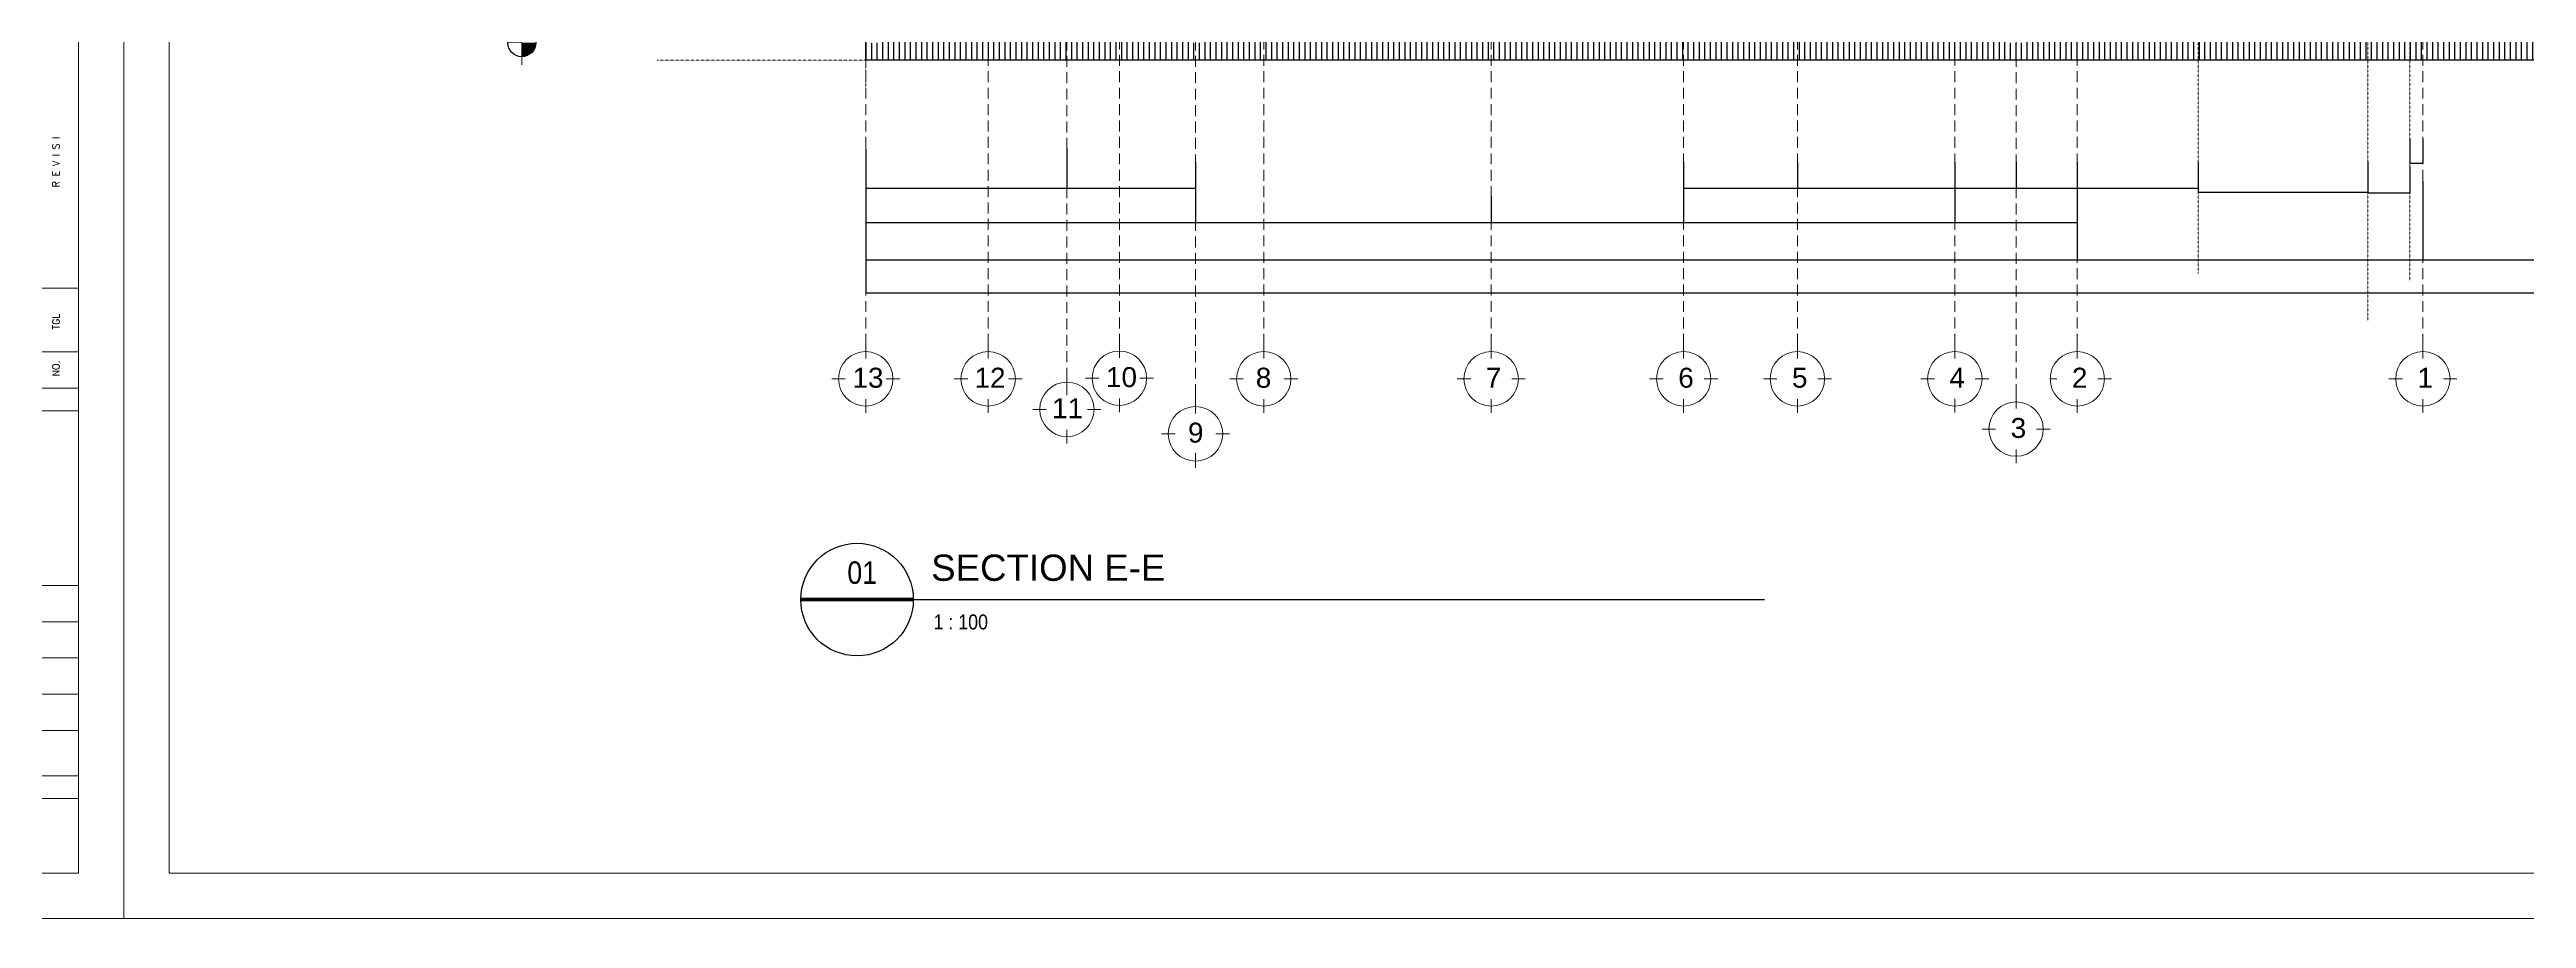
# Model space of a CAD drawing. Header units: millimetres. Extents: x -9564 to 494436, y -140371 to 4257.
# Drawn here: x 451587 to 479900, y -25289 to -15362 of the extents above; entities that cross this region are included whole.
import ezdxf
from ezdxf.enums import TextEntityAlignment as Align

# ---------------------------------------------------------------- set-up
doc = ezdxf.new("R2010")
doc.units = ezdxf.units.MM
doc.header["$MEASUREMENT"] = 0
doc.linetypes.add('DASHED2', pattern=[0.375, 0.25, -0.125])
doc.linetypes.add('HIDDEN2', pattern=[0.1875, 0.125, -0.0625])
doc.layers.get('DEFPOINTS').update_dxf_attribs({"lineweight": 18})
for name, color, linetype, lineweight in [('09-Arsiran', 8, 'Continuous', 5), ('AS', 8, 'HIDDEN2', 5), ('DIM', 1, 'Continuous', 5), ('LEGEND', 1, 'DASHED2', 50), ('XR-KOP A3_MOZART$0$KOP-A1$0$A-GRSKOP', 1, 'Continuous', 5), ('XR-KOP A3_MOZART$0$KOP-A1$0$A-TXTKOP', 3, 'Continuous', 5)]:
    doc.layers.add(name, color=color, linetype=linetype, lineweight=lineweight)
doc.layers.add('ht', color=14, linetype='Continuous')
doc.layers.add('NOT', color=1, linetype='Continuous')
doc.styles.add('NOTEXT1', font='arial.ttf')
doc.styles.add('NOTEXT2', font='arial.ttf')
doc.styles.add('NOTEXT4', font='arial.ttf')
doc.styles.get("Standard").update_dxf_attribs({"font": 'arial.ttf'})
doc.styles.add('style2', font='times.ttf', dxfattribs={"height": 0.18})
doc.styles.add('XR-KOP A3_MOZART$0$KOP-A1$0$ROMANS', font='romans.shx', dxfattribs={"height": 200})
doc.dimstyles.new('ISO-25', dxfattribs={"dimtxt": 0.18, "dimasz": 0.12, "dimexe": 0.1, "dimexo": 0.1, "dimgap": 0.0625, "dimtad": 1, "dimtoh": 1, "dimdec": 0, "dimlfac": 1000, "dimtxsty": 'style2', "dimblk": 'ARCHTICK', "dimcen": 0.15, "dimclrd": 1, "dimclre": 1, "dimclrt": 4, "dimadec": 0, "dimazin": 0, "dimtfac": 1, "dimtdec": 0, "dimtmove": 0, "dimatfit": 3, "dimldrblk": 'OBLIQUE', "dimfxl": 1, "dimarcsym": 0})

# ---------------------------------------------------------------- blocks, each defined once
blk = doc.blocks.new('hsdh')
at = {"layer": 'XR-KOP A3_MOZART$0$KOP-A1$0$A-GRSKOP', "linetype": 'Continuous', "lineweight": 5}
for p, q in [((140385, 62631), (145017, 62631)), ((140385, 61982), (145017, 61982)), ((140385, 61611), (145017, 61611)), ((140385, 61611), (145017, 61611)), ((140385, 61380), (145017, 61380)), ((140385, 59597), (145017, 59597)), ((141774, 59226), (145017, 59226)), ((141774, 58856), (145017, 58856)), ((140385, 58485), (145017, 58485)), ((140385, 58115), (145017, 58115)), ((140385, 57651), (145017, 57651)), ((140385, 57420), (145017, 57420))]:
    blk.add_line(p, q, dxfattribs=at)
at = {"layer": 'XR-KOP A3_MOZART$0$KOP-A1$0$A-GRSKOP', "color": 0, "linetype": 'Continuous', "lineweight": 5}
blk.add_lwpolyline([(145480, 82601), (107945, 82601), (107945, 56197), (145480, 56197)], close=True, dxfattribs=at)
at = {"layer": 'XR-KOP A3_MOZART$0$KOP-A1$0$A-GRSKOP', "color": 5, "linetype": 'Continuous', "lineweight": 5}
blk.add_lwpolyline([(145017, 82138), (108409, 82138), (108409, 56660), (145017, 56660)], close=True, dxfattribs=at)
at = {"layer": 'XR-KOP A3_MOZART$0$KOP-A1$0$A-TXTKOP', "lineweight": 5, "style": 'XR-KOP A3_MOZART$0$KOP-A1$0$ROMANS'}
for s, height, p in [('R E V I S I', 69.49, (144822, 63662)), ('TGL', 69.5, (144822, 62210)), ('NO.', 69.5, (144822, 61732))]:
    blk.add_text(s, height=height, rotation=90, dxfattribs=at).set_placement(p)
blk = doc.blocks.new('_ArchTick')
at = {"color": 0, "linetype": 'ByBlock', "const_width": 0.15}
blk.add_lwpolyline([(-0.5, -0.5), (0.5, 0.5)], dxfattribs=at)
blk = doc.blocks.new('*D850')
at = {"color": 1, "lineweight": -2, "transparency": 16777216}
for p, q in [((460916, -16493), (460916, -16945)), ((463216, -16493), (463216, -16945)), ((460916, -16945), (463216, -16945))]:
    blk.add_line(p, q, dxfattribs=at)
at = {"layer": 'DEFPOINTS', "color": 0, "transparency": 16777216}
for p in [(460916, -16493), (463216, -16493), (463216, -16945)]:
    blk.add_point(p, dxfattribs=at)
at = {"color": 1, "lineweight": -2, "transparency": 16777216, "xscale": 0.12, "yscale": 0.12, "zscale": 0.12, "rotation": 180}
blk.add_blockref('_ArchTick', (460916, -16945), dxfattribs=at)
at = {"color": 1, "lineweight": -2, "transparency": 16777216, "xscale": 0.12, "yscale": 0.12, "zscale": 0.12}
blk.add_blockref('_ArchTick', (463216, -16945), dxfattribs=at)
at = {"color": 4, "transparency": 16777216, "insert": (462066, -16945), "char_height": 0.18, "attachment_point": 5, "style": 'style2'}
blk.add_mtext('2300000', dxfattribs=at)
blk = doc.blocks.new('_Oblique')
at = {"color": 0, "linetype": 'ByBlock', "lineweight": -2}
blk.add_line((-0.5, -0.5), (0.5, 0.5), dxfattribs=at)
blk = doc.blocks.new('*D851')
at = {"color": 1, "lineweight": -2, "transparency": 16777216}
for p, q in [((463216, -16649), (463216, -16945)), ((464686, -16649), (464686, -16945)), ((463216, -16945), (464686, -16945))]:
    blk.add_line(p, q, dxfattribs=at)
at = {"layer": 'DEFPOINTS', "color": 0, "transparency": 16777216}
for p in [(463216, -16649), (464686, -16649), (464686, -16945)]:
    blk.add_point(p, dxfattribs=at)
at = {"color": 1, "lineweight": -2, "transparency": 16777216, "xscale": 0.12, "yscale": 0.12, "zscale": 0.12, "rotation": 180}
blk.add_blockref('_ArchTick', (463216, -16945), dxfattribs=at)
at = {"color": 1, "lineweight": -2, "transparency": 16777216, "xscale": 0.12, "yscale": 0.12, "zscale": 0.12}
blk.add_blockref('_ArchTick', (464686, -16945), dxfattribs=at)
at = {"color": 4, "transparency": 16777216, "insert": (463951, -16945), "char_height": 0.18, "attachment_point": 5, "style": 'style2'}
blk.add_mtext('1470000', dxfattribs=at)
blk = doc.blocks.new('*D852')
at = {"color": 1, "lineweight": -2, "transparency": 16777216}
for p, q in [((464686, -17036), (464686, -17339)), ((468066, -17036), (468066, -17339)), ((464686, -17339), (468066, -17339))]:
    blk.add_line(p, q, dxfattribs=at)
at = {"layer": 'DEFPOINTS', "color": 0, "transparency": 16777216}
for p in [(464686, -17036), (468066, -17036), (468066, -17339)]:
    blk.add_point(p, dxfattribs=at)
at = {"color": 1, "lineweight": -2, "transparency": 16777216, "xscale": 0.12, "yscale": 0.12, "zscale": 0.12, "rotation": 180}
blk.add_blockref('_ArchTick', (464686, -17339), dxfattribs=at)
at = {"color": 1, "lineweight": -2, "transparency": 16777216, "xscale": 0.12, "yscale": 0.12, "zscale": 0.12}
blk.add_blockref('_ArchTick', (468066, -17339), dxfattribs=at)
at = {"color": 4, "transparency": 16777216, "insert": (466376, -17339), "char_height": 0.18, "attachment_point": 5, "style": 'style2'}
blk.add_mtext('3379999', dxfattribs=at)
blk = doc.blocks.new('*D853')
at = {"color": 1, "lineweight": -2, "transparency": 16777216}
for p, q in [((468066, -17036), (468066, -17339)), ((470266, -17036), (470266, -17339)), ((468066, -17339), (470266, -17339))]:
    blk.add_line(p, q, dxfattribs=at)
at = {"layer": 'DEFPOINTS', "color": 0, "transparency": 16777216}
for p in [(468066, -17036), (470266, -17036), (470266, -17339)]:
    blk.add_point(p, dxfattribs=at)
at = {"color": 1, "lineweight": -2, "transparency": 16777216, "xscale": 0.12, "yscale": 0.12, "zscale": 0.12, "rotation": 180}
blk.add_blockref('_ArchTick', (468066, -17339), dxfattribs=at)
at = {"color": 1, "lineweight": -2, "transparency": 16777216, "xscale": 0.12, "yscale": 0.12, "zscale": 0.12}
blk.add_blockref('_ArchTick', (470266, -17339), dxfattribs=at)
at = {"color": 4, "transparency": 16777216, "insert": (469166, -17339), "char_height": 0.18, "attachment_point": 5, "style": 'style2'}
blk.add_mtext('2200000', dxfattribs=at)
blk = doc.blocks.new('*D854')
at = {"color": 1, "lineweight": -2, "transparency": 16777216}
for p, q in [((470266, -16649), (470266, -16945)), ((471566, -16649), (471566, -16945)), ((470266, -16945), (471566, -16945))]:
    blk.add_line(p, q, dxfattribs=at)
at = {"layer": 'DEFPOINTS', "color": 0, "transparency": 16777216}
for p in [(470266, -16649), (471566, -16649), (471566, -16945)]:
    blk.add_point(p, dxfattribs=at)
at = {"color": 1, "lineweight": -2, "transparency": 16777216, "xscale": 0.12, "yscale": 0.12, "zscale": 0.12, "rotation": 180}
blk.add_blockref('_ArchTick', (470266, -16945), dxfattribs=at)
at = {"color": 1, "lineweight": -2, "transparency": 16777216, "xscale": 0.12, "yscale": 0.12, "zscale": 0.12}
blk.add_blockref('_ArchTick', (471566, -16945), dxfattribs=at)
at = {"color": 4, "transparency": 16777216, "insert": (470916, -16945), "char_height": 0.18, "attachment_point": 5, "style": 'style2'}
blk.add_mtext('1300000', dxfattribs=at)
blk = doc.blocks.new('*D855')
at = {"color": 1, "lineweight": -2, "transparency": 16777216}
for p, q in [((471566, -16649), (471566, -16945)), ((473366, -16649), (473366, -16945)), ((471566, -16945), (473366, -16945))]:
    blk.add_line(p, q, dxfattribs=at)
at = {"layer": 'DEFPOINTS', "color": 0, "transparency": 16777216}
for p in [(471566, -16649), (473366, -16649), (473366, -16945)]:
    blk.add_point(p, dxfattribs=at)
at = {"color": 1, "lineweight": -2, "transparency": 16777216, "xscale": 0.12, "yscale": 0.12, "zscale": 0.12, "rotation": 180}
blk.add_blockref('_ArchTick', (471566, -16945), dxfattribs=at)
at = {"color": 1, "lineweight": -2, "transparency": 16777216, "xscale": 0.12, "yscale": 0.12, "zscale": 0.12}
blk.add_blockref('_ArchTick', (473366, -16945), dxfattribs=at)
at = {"color": 4, "transparency": 16777216, "insert": (472466, -16945), "char_height": 0.18, "attachment_point": 5, "style": 'style2'}
blk.add_mtext('1800000', dxfattribs=at)
blk = doc.blocks.new('*D856')
at = {"color": 1, "lineweight": -2, "transparency": 16777216}
for p, q in [((473366, -16649), (473366, -16945)), ((474066, -16649), (474066, -16945)), ((473366, -16945), (474066, -16945))]:
    blk.add_line(p, q, dxfattribs=at)
at = {"layer": 'DEFPOINTS', "color": 0, "transparency": 16777216}
for p in [(473366, -16649), (474066, -16649), (474066, -16945)]:
    blk.add_point(p, dxfattribs=at)
at = {"color": 1, "lineweight": -2, "transparency": 16777216, "xscale": 0.12, "yscale": 0.12, "zscale": 0.12, "rotation": 180}
blk.add_blockref('_ArchTick', (473366, -16945), dxfattribs=at)
at = {"color": 1, "lineweight": -2, "transparency": 16777216, "xscale": 0.12, "yscale": 0.12, "zscale": 0.12}
blk.add_blockref('_ArchTick', (474066, -16945), dxfattribs=at)
at = {"color": 4, "transparency": 16777216, "insert": (473716, -16945), "char_height": 0.18, "attachment_point": 5, "style": 'style2'}
blk.add_mtext('700000', dxfattribs=at)
blk = doc.blocks.new('*D857')
at = {"color": 1, "lineweight": -2, "transparency": 16777216}
for p, q in [((474066, -16649), (474066, -16945)), ((474766, -16649), (474766, -16945)), ((474066, -16945), (474766, -16945))]:
    blk.add_line(p, q, dxfattribs=at)
at = {"layer": 'DEFPOINTS', "color": 0, "transparency": 16777216}
for p in [(474066, -16649), (474766, -16649), (474766, -16945)]:
    blk.add_point(p, dxfattribs=at)
at = {"color": 1, "lineweight": -2, "transparency": 16777216, "xscale": 0.12, "yscale": 0.12, "zscale": 0.12, "rotation": 180}
blk.add_blockref('_ArchTick', (474066, -16945), dxfattribs=at)
at = {"color": 1, "lineweight": -2, "transparency": 16777216, "xscale": 0.12, "yscale": 0.12, "zscale": 0.12}
blk.add_blockref('_ArchTick', (474766, -16945), dxfattribs=at)
at = {"color": 4, "transparency": 16777216, "insert": (474416, -16945), "char_height": 0.18, "attachment_point": 5, "style": 'style2'}
blk.add_mtext('700000', dxfattribs=at)
blk = doc.blocks.new('*D858')
at = {"color": 1, "lineweight": -2, "transparency": 16777216}
for p, q in [((460916, -16945), (460916, -17343)), ((464686, -16945), (464686, -17343)), ((464686, -17343), (460916, -17343))]:
    blk.add_line(p, q, dxfattribs=at)
at = {"layer": 'DEFPOINTS', "color": 0, "transparency": 16777216}
for p in [(460916, -16945), (464686, -16945), (460916, -17343)]:
    blk.add_point(p, dxfattribs=at)
at = {"color": 1, "lineweight": -2, "transparency": 16777216, "xscale": 0.12, "yscale": 0.12, "zscale": 0.12, "rotation": 180}
blk.add_blockref('_ArchTick', (460916, -17343), dxfattribs=at)
at = {"color": 1, "lineweight": -2, "transparency": 16777216, "xscale": 0.12, "yscale": 0.12, "zscale": 0.12}
blk.add_blockref('_ArchTick', (464686, -17343), dxfattribs=at)
at = {"color": 4, "transparency": 16777216, "insert": (462801, -17342), "char_height": 0.18, "attachment_point": 5, "style": 'style2'}
blk.add_mtext('3769999', dxfattribs=at)
blk = doc.blocks.new('*D859')
at = {"color": 1, "lineweight": -2, "transparency": 16777216}
for p, q in [((470266, -16945), (470266, -17339)), ((473366, -16945), (473366, -17339)), ((470266, -17339), (473366, -17339))]:
    blk.add_line(p, q, dxfattribs=at)
at = {"layer": 'DEFPOINTS', "color": 0, "transparency": 16777216}
for p in [(470266, -16945), (473366, -16945), (473366, -17339)]:
    blk.add_point(p, dxfattribs=at)
at = {"color": 1, "lineweight": -2, "transparency": 16777216, "xscale": 0.12, "yscale": 0.12, "zscale": 0.12, "rotation": 180}
blk.add_blockref('_ArchTick', (470266, -17339), dxfattribs=at)
at = {"color": 1, "lineweight": -2, "transparency": 16777216, "xscale": 0.12, "yscale": 0.12, "zscale": 0.12}
blk.add_blockref('_ArchTick', (473366, -17339), dxfattribs=at)
at = {"color": 4, "transparency": 16777216, "insert": (471816, -17339), "char_height": 0.18, "attachment_point": 5, "style": 'style2'}
blk.add_mtext('3099999', dxfattribs=at)
blk = doc.blocks.new('*D860')
at = {"color": 1, "lineweight": -2, "transparency": 16777216}
for p, q in [((473366, -16945), (473366, -17339)), ((474766, -16945), (474766, -17339)), ((473366, -17339), (474766, -17339))]:
    blk.add_line(p, q, dxfattribs=at)
at = {"layer": 'DEFPOINTS', "color": 0, "transparency": 16777216}
for p in [(473366, -16945), (474766, -16945), (474766, -17339)]:
    blk.add_point(p, dxfattribs=at)
at = {"color": 1, "lineweight": -2, "transparency": 16777216, "xscale": 0.12, "yscale": 0.12, "zscale": 0.12, "rotation": 180}
blk.add_blockref('_ArchTick', (473366, -17339), dxfattribs=at)
at = {"color": 1, "lineweight": -2, "transparency": 16777216, "xscale": 0.12, "yscale": 0.12, "zscale": 0.12}
blk.add_blockref('_ArchTick', (474766, -17339), dxfattribs=at)
at = {"color": 4, "transparency": 16777216, "insert": (474066, -17339), "char_height": 0.18, "attachment_point": 5, "style": 'style2'}
blk.add_mtext('1400000', dxfattribs=at)
blk = doc.blocks.new('*D861')
at = {"color": 1, "lineweight": -2, "transparency": 16777216}
for p, q in [((460916, -17343), (460916, -17764)), ((474766, -17343), (474766, -17764)), ((460916, -17763), (474766, -17763))]:
    blk.add_line(p, q, dxfattribs=at)
at = {"layer": 'DEFPOINTS', "color": 0, "transparency": 16777216}
for p in [(460916, -17343), (474766, -17343), (474766, -17763)]:
    blk.add_point(p, dxfattribs=at)
at = {"color": 1, "lineweight": -2, "transparency": 16777216, "xscale": 0.12, "yscale": 0.12, "zscale": 0.12, "rotation": 180}
blk.add_blockref('_ArchTick', (460916, -17763), dxfattribs=at)
at = {"color": 1, "lineweight": -2, "transparency": 16777216, "xscale": 0.12, "yscale": 0.12, "zscale": 0.12}
blk.add_blockref('_ArchTick', (474766, -17763), dxfattribs=at)
at = {"color": 4, "transparency": 16777216, "insert": (467841, -17763), "char_height": 0.18, "attachment_point": 5, "style": 'style2'}
blk.add_mtext('13849997', dxfattribs=at)
blk = doc.blocks.new('*D862')
at = {"color": 1, "lineweight": -2, "transparency": 16777216}
for p, q in [((474766, -16649), (474766, -16945)), ((476146, -16649), (476146, -16945)), ((474766, -16945), (476146, -16945))]:
    blk.add_line(p, q, dxfattribs=at)
at = {"layer": 'DEFPOINTS', "color": 0, "transparency": 16777216}
for p in [(474766, -16649), (476146, -16649), (476146, -16945)]:
    blk.add_point(p, dxfattribs=at)
at = {"color": 1, "lineweight": -2, "transparency": 16777216, "xscale": 0.12, "yscale": 0.12, "zscale": 0.12, "rotation": 180}
blk.add_blockref('_ArchTick', (474766, -16945), dxfattribs=at)
at = {"color": 1, "lineweight": -2, "transparency": 16777216, "xscale": 0.12, "yscale": 0.12, "zscale": 0.12}
blk.add_blockref('_ArchTick', (476146, -16945), dxfattribs=at)
at = {"color": 4, "transparency": 16777216, "insert": (475456, -16945), "char_height": 0.18, "attachment_point": 5, "style": 'style2'}
blk.add_mtext('1380000', dxfattribs=at)
blk = doc.blocks.new('*D863')
at = {"color": 1, "lineweight": -2, "transparency": 16777216}
for p, q in [((476146, -16649), (476146, -16991)), ((478086, -16694), (478086, -16991)), ((476146, -16991), (478086, -16991))]:
    blk.add_line(p, q, dxfattribs=at)
at = {"layer": 'DEFPOINTS', "color": 0, "transparency": 16777216}
for p in [(476146, -16649), (478086, -16694), (478086, -16991)]:
    blk.add_point(p, dxfattribs=at)
at = {"color": 1, "lineweight": -2, "transparency": 16777216, "xscale": 0.12, "yscale": 0.12, "zscale": 0.12, "rotation": 180}
blk.add_blockref('_ArchTick', (476146, -16991), dxfattribs=at)
at = {"color": 1, "lineweight": -2, "transparency": 16777216, "xscale": 0.12, "yscale": 0.12, "zscale": 0.12}
blk.add_blockref('_ArchTick', (478086, -16991), dxfattribs=at)
at = {"color": 4, "transparency": 16777216, "insert": (477116, -16991), "char_height": 0.18, "attachment_point": 5, "style": 'style2'}
blk.add_mtext('1940000', dxfattribs=at)
blk = doc.blocks.new('*D864')
at = {"color": 1, "lineweight": -2, "transparency": 16777216}
for p, q in [((478086, -16649), (478086, -16998)), ((478566, -16701), (478566, -16998)), ((478086, -16998), (478566, -16998))]:
    blk.add_line(p, q, dxfattribs=at)
at = {"layer": 'DEFPOINTS', "color": 0, "transparency": 16777216}
for p in [(478086, -16649), (478566, -16701), (478566, -16998)]:
    blk.add_point(p, dxfattribs=at)
at = {"color": 1, "lineweight": -2, "transparency": 16777216, "xscale": 0.12, "yscale": 0.12, "zscale": 0.12, "rotation": 180}
blk.add_blockref('_ArchTick', (478086, -16998), dxfattribs=at)
at = {"color": 1, "lineweight": -2, "transparency": 16777216, "xscale": 0.12, "yscale": 0.12, "zscale": 0.12}
blk.add_blockref('_ArchTick', (478566, -16998), dxfattribs=at)
at = {"color": 4, "transparency": 16777216, "insert": (478326, -16997), "char_height": 0.18, "attachment_point": 5, "style": 'style2'}
blk.add_mtext('480000', dxfattribs=at)
blk = doc.blocks.new('*D865')
at = {"color": 1, "lineweight": -2, "transparency": 16777216}
for p, q in [((478566, -16381), (478566, -16660)), ((478716, -16381), (478716, -16660)), ((478566, -16660), (478716, -16660))]:
    blk.add_line(p, q, dxfattribs=at)
at = {"layer": 'DEFPOINTS', "color": 0, "transparency": 16777216}
for p in [(478566, -16381), (478716, -16381), (478716, -16660)]:
    blk.add_point(p, dxfattribs=at)
at = {"color": 1, "lineweight": -2, "transparency": 16777216, "xscale": 0.12, "yscale": 0.12, "zscale": 0.12, "rotation": 180}
blk.add_blockref('_ArchTick', (478566, -16660), dxfattribs=at)
at = {"color": 1, "lineweight": -2, "transparency": 16777216, "xscale": 0.12, "yscale": 0.12, "zscale": 0.12}
blk.add_blockref('_ArchTick', (478716, -16660), dxfattribs=at)
at = {"color": 4, "transparency": 16777216, "insert": (478641, -16660), "char_height": 0.18, "attachment_point": 5, "style": 'style2'}
blk.add_mtext('150000', dxfattribs=at)
blk = doc.blocks.new('*D866')
at = {"color": 1, "lineweight": -2, "transparency": 16777216}
for p, q in [((480816, -16606), (480816, -17764)), ((478716, -16864), (478716, -17764)), ((478716, -17763), (480816, -17763))]:
    blk.add_line(p, q, dxfattribs=at)
at = {"layer": 'DEFPOINTS', "color": 0, "transparency": 16777216}
for p in [(480816, -16606), (478716, -16864), (480816, -17763)]:
    blk.add_point(p, dxfattribs=at)
at = {"color": 1, "lineweight": -2, "transparency": 16777216, "xscale": 0.12, "yscale": 0.12, "zscale": 0.12, "rotation": 180}
blk.add_blockref('_ArchTick', (478716, -17763), dxfattribs=at)
at = {"color": 1, "lineweight": -2, "transparency": 16777216, "xscale": 0.12, "yscale": 0.12, "zscale": 0.12}
blk.add_blockref('_ArchTick', (480816, -17763), dxfattribs=at)
at = {"color": 4, "transparency": 16777216, "insert": (479766, -17763), "char_height": 0.18, "attachment_point": 5, "style": 'style2'}
blk.add_mtext('2100000', dxfattribs=at)
blk = doc.blocks.new('*D867')
at = {"color": 1, "lineweight": -2, "transparency": 16777216}
for p, q in [((474766, -16945), (474766, -17764)), ((478716, -16945), (478716, -17764)), ((474766, -17763), (478716, -17763))]:
    blk.add_line(p, q, dxfattribs=at)
at = {"layer": 'DEFPOINTS', "color": 0, "transparency": 16777216}
for p in [(474766, -16945), (478716, -16945), (478716, -17763)]:
    blk.add_point(p, dxfattribs=at)
at = {"color": 1, "lineweight": -2, "transparency": 16777216, "xscale": 0.12, "yscale": 0.12, "zscale": 0.12, "rotation": 180}
blk.add_blockref('_ArchTick', (474766, -17763), dxfattribs=at)
at = {"color": 1, "lineweight": -2, "transparency": 16777216, "xscale": 0.12, "yscale": 0.12, "zscale": 0.12}
blk.add_blockref('_ArchTick', (478716, -17763), dxfattribs=at)
at = {"color": 4, "transparency": 16777216, "insert": (476741, -17763), "char_height": 0.18, "attachment_point": 5, "style": 'style2'}
blk.add_mtext('3949999', dxfattribs=at)
blk = doc.blocks.new('*D868')
at = {"color": 1, "lineweight": -2, "transparency": 16777216}
for p, q in [((460916, -17764), (460916, -18146)), ((480816, -17764), (480816, -18146)), ((480816, -18146), (460916, -18146))]:
    blk.add_line(p, q, dxfattribs=at)
at = {"layer": 'DEFPOINTS', "color": 0, "transparency": 16777216}
for p in [(460916, -17763), (480816, -17763), (460916, -18146)]:
    blk.add_point(p, dxfattribs=at)
at = {"color": 1, "lineweight": -2, "transparency": 16777216, "xscale": 0.12, "yscale": 0.12, "zscale": 0.12, "rotation": 180}
blk.add_blockref('_ArchTick', (460916, -18146), dxfattribs=at)
at = {"color": 1, "lineweight": -2, "transparency": 16777216, "xscale": 0.12, "yscale": 0.12, "zscale": 0.12}
blk.add_blockref('_ArchTick', (480816, -18146), dxfattribs=at)
at = {"color": 4, "transparency": 16777216, "insert": (470866, -18146), "char_height": 0.18, "attachment_point": 5, "style": 'style2'}
blk.add_mtext('19899996', dxfattribs=at)
blk = doc.blocks.new('A$C459A4C15')
at = {"layer": 'ht'}
h = blk.add_hatch(color=256, dxfattribs=at)
h.paths.add_polyline_path([(0, 0.08), (0, 0), (-0.08, 0, -0.414214)])
h.paths.add_polyline_path([(0, 0), (0.08, 0, -0.414214), (0, -0.08)])
blk.add_circle((0, 0), 0.0801, dxfattribs=at)
blk = doc.blocks.new('NOT-28-ADI')
at = {"const_width": 50}
blk.add_lwpolyline([(-750, 0), (750, 0)], dxfattribs=at)
blk.add_circle((0, 0), 750)
at = {"layer": 'NOT'}
blk.add_line((750, 0), (12100, 0), dxfattribs=at)
at = {"color": 5, "style": 'NOTEXT4'}
for tag, p in [('JDL1', (988, 765)), ('JDL2', (988, 250))]:
    blk.add_attdef(tag, p, '', height=350, dxfattribs=at)
at = {"color": 5, "style": 'NOTEXT4', "width": 0.85}
blk.add_attdef('NO', text='', height=300, dxfattribs=at).set_placement((68, 360), align=Align.MIDDLE_CENTER)
at = {"style": 'NOTEXT1', "width": 0.85}
blk.add_attdef('REF.', text='', height=200, dxfattribs=at).set_placement((0, -190), align=Align.TOP_CENTER)
blk.add_attdef('SCALE', (1020, -398), '', height=200, dxfattribs=at)
blk.add_attdef('ROOM', text='', height=200, dxfattribs=at).set_placement((3715, -388), align=Align.RIGHT)
blk = doc.blocks.new('HDRHRD')
at = {"layer": '09-Arsiran'}
for p, q in [((664.718, 150.089), (664.718, 149.933)), ((666.118, 150.089), (666.118, 149.933)), ((667.618, 150.097), (667.618, 149.941)), ((669.268, 150.089), (669.268, 149.933)), ((671.868, 150.089), (671.868, 149.933)), ((674.068, 150.089), (674.068, 149.933)), ((675.368, 150.089), (675.368, 149.933)), ((677.168, 150.089), (677.168, 149.933)), ((678.568, 150.089), (678.568, 149.933)), ((682.518, 150.089), (682.518, 149.933)), ((664.329, 149.7), (664.484, 149.7)), ((664.952, 149.7), (665.107, 149.7)), ((665.729, 149.7), (665.884, 149.7)), ((666.352, 149.7), (666.507, 149.7)), ((667.018, 149.74), (667.018, 149.584)), ((667.229, 149.707), (667.384, 149.707)), ((667.852, 149.707), (668.007, 149.707)), ((668.488, 149.515), (668.488, 149.36)), ((668.879, 149.7), (669.034, 149.7)), ((669.502, 149.7), (669.657, 149.7)), ((671.479, 149.7), (671.634, 149.7)), ((672.102, 149.7), (672.257, 149.7)), ((673.679, 149.7), (673.834, 149.7)), ((674.302, 149.7), (674.457, 149.7)), ((674.979, 149.7), (675.134, 149.7)), ((675.602, 149.7), (675.757, 149.7)), ((676.779, 149.7), (676.934, 149.7)), ((677.402, 149.7), (677.557, 149.7)), ((677.868, 149.515), (677.868, 149.36)), ((678.257, 149.7), (678.334, 149.7)), ((678.802, 149.7), (678.957, 149.7)), ((682.129, 149.7), (682.284, 149.7)), ((682.752, 149.7), (682.907, 149.7)), ((664.718, 149.466), (664.718, 149.31)), ((666.118, 149.466), (666.118, 149.31)), ((666.629, 149.351), (666.784, 149.351)), ((667.252, 149.351), (667.407, 149.351)), ((667.618, 149.474), (667.618, 149.318)), ((668.488, 149.461), (668.488, 149.305)), ((669.268, 149.466), (669.268, 149.31)), ((671.868, 149.466), (671.868, 149.31)), ((674.068, 149.466), (674.068, 149.31)), ((675.368, 149.466), (675.368, 149.31)), ((677.168, 149.472), (677.168, 149.317)), ((678.568, 149.466), (678.568, 149.31)), ((682.518, 149.466), (682.518, 149.31)), ((667.018, 149.117), (667.018, 148.961)), ((668.099, 149.072), (668.254, 149.072)), ((668.722, 149.072), (668.877, 149.072)), ((677.479, 149.126), (677.634, 149.126)), ((678.102, 149.126), (678.257, 149.126)), ((668.488, 148.854), (668.488, 148.698)), ((668.488, 148.838), (668.488, 148.682)), ((677.868, 148.893), (677.868, 148.737))]:
    blk.add_line(p, q, dxfattribs=at)
for centre in [(664.718, 149.7), (666.118, 149.7), (667.618, 149.707), (669.268, 149.7), (671.868, 149.7), (674.068, 149.7), (675.368, 149.7), (677.168, 149.7), (678.568, 149.7), (682.518, 149.7), (667.018, 149.351), (668.488, 149.072), (677.868, 149.126)]:
    blk.add_circle(centre, 0.311, dxfattribs=at)
at = {"layer": 'AS'}
for p, q in [((664.718, 150.089), (664.718, 168.018)), ((666.118, 150.089), (666.118, 168.018)), ((667.018, 149.515), (667.018, 168.018)), ((667.618, 150.089), (667.618, 168.018)), ((668.488, 149.515), (668.488, 168.018)), ((669.268, 150.089), (669.268, 168.018)), ((671.868, 150.089), (671.868, 168.018)), ((674.068, 150.089), (674.068, 168.018)), ((675.368, 150.089), (675.368, 168.018)), ((677.168, 150.089), (677.168, 168.018)), ((677.868, 149.515), (677.868, 168.018)), ((678.568, 150.089), (678.568, 168.018)), ((682.518, 150.089), (682.518, 168.018))]:
    blk.add_line(p, q, dxfattribs=at)
at = {"layer": '09-Arsiran', "color": 2, "attachment_point": 1}
for s, insert, char_height in [('13', (664.567, 149.827), 0.2281), ('12', (665.962, 149.827), 0.2281), ('10', (667.465, 149.834), 0.2281), ('8', (669.177, 149.827), 0.228), ('7', (671.806, 149.827), 0.228), ('6', (674.006, 149.827), 0.228), ('5', (675.306, 149.827), 0.228), ('4', (677.106, 149.827), 0.228), ('2', (678.506, 149.827), 0.228), ('1', (682.456, 149.827), 0.228), ('11', (666.848, 149.478), 0.2281), ('3', (677.806, 149.253), 0.228), ('9', (668.402, 149.199), 0.228)]:
    blk.add_mtext_dynamic_manual_height_columns(s, width=0.05426, gutter_width=1.14, heights=[0], dxfattribs=dict(at, insert=insert, char_height=char_height))

msp = doc.modelspace()

# ---------------------------------------------------------------- hatches: boundary and pattern name
h = msp.add_hatch()
h.set_pattern_fill('ANSI31', color=8, scale=19.999996, angle=45)
h.set_pattern_definition([(90, (332778.32, -139278.485), (-63.499988, 0), [])])
h.paths.add_polyline_path([(478566.0217, -14923.5377), (480816.0212, -14923.5377), (480816.0212, -15483.5376), (478566.0217, -15483.5376)])
h.paths.add_polyline_path([(478086.0218, -14923.5377), (478566.0217, -14923.5377), (478566.0217, -15483.5376), (478086.0218, -15483.5376)])
h.paths.add_polyline_path([(476146.0222, -14923.5377), (478086.0218, -14923.5377), (478086.0218, -15483.5376), (476146.0222, -15483.5376)])
h.paths.add_polyline_path([(474141.0225, -14923.5377), (476146.0222, -14923.5377), (476146.0222, -15483.5376), (460916.025, -15483.5376), (460916.025, -15283.5376), (470230.7929, -15283.5376), (470341.0232, -15283.5376), (474141.0225, -15283.5376)])
h.paths.add_polyline_path([(464761.0243, -14843.5377), (467991.0236, -14843.5377), (467991.0236, -15283.5376), (464761.0243, -15283.5376)])
h.paths.add_polyline_path([(461066.025, -14843.5377), (464611.0244, -14843.5377), (464611.0244, -15283.5376), (461066.025, -15283.5376)])
h.paths.add_polyline_path([(473991.0225, -14923.5377), (470341.0232, -14923.5377), (470341.0232, -14843.5377), (467991.0236, -14843.5377), (467991.0236, -15283.5376), (473991.0225, -15283.5376)])

# ---------------------------------------------------------------- linework, layer by layer
for p, q in [((460916.025, -15483.5376), (460916.025, -1073.5403)), ((460916.025, -15483.5376), (460916.025, -12343.5382)), ((480816.0212, -15483.5376, 0), (460916.025, -15483.5376, 0))]:
    msp.add_line(p, q)
at = {"layer": 'AS'}
for p, q in [((460916.025, -15874.9501), (460916.025, -805.9211)), ((476146.0222, -14923.5377), (476146.0222, -17922.3806)), ((478086.0218, -14923.5377), (478086.0218, -18452.3646)), ((478566.0217, -14923.5377), (478566.0217, -17999.2184)), ((458532.627, -15483.5376, 0), (480816.0212, -15483.5376, 0))]:
    msp.add_line(p, q, dxfattribs=at)
at = {"layer": 'DIM', "color": 1, "linetype": 'ByBlock'}
msp.add_line((456984.8153, -151.1836), (456984.8153, -15537.5538), dxfattribs=at)

# ---------------------------------------------------------------- block references
for name, p, xscale, yscale, zscale in [('HDRHRD', (-203801.8411, -168824.0698), 999.9998119083025, 999.9998119083025, 999.9998119083025), ('A$C459A4C15', (456984.8153, -15283.5376, 0), 1999.999623816605, 1999.999623816605, 1999.999623816605)]:
    msp.add_blockref(name, p, dxfattribs=dict(xscale=xscale, yscale=yscale, zscale=zscale))
at = {"layer": 'LEGEND', "xscale": 1.118963964633539, "yscale": 1.118963964633539, "zscale": 1.118963964633539}
for p in [(289648.9918, -88170.8627), (331648.9839, -88170.8627)]:
    msp.add_blockref('hsdh', p, dxfattribs=at)
at = {"layer": 'NOT'}
ref = msp.add_blockref('NOT-28-ADI', (460817.576, -21646.1332), dxfattribs=dict(at, xscale=0.8571426960544481, yscale=0.8571426960544481, zscale=0.8571426960544481))
ref.add_attrib('NO', '01', dxfattribs={"layer": '0', "color": 5, "height": 257.14281, "style": 'NOTEXT2', "width": 0.85}).set_placement((460875.8883, -21337.8702), align=Align.MIDDLE_CENTER)
ref.add_attrib('JDL2', 'SECTION E-E', (461664.1861, -21431.8111), dxfattribs={"layer": '0', "color": 5, "height": 299.999944, "style": 'NOTEXT2'})
ref.add_attrib('SCALE', '1 : 100', (461691.4666, -21987.2102), dxfattribs={"layer": '0', "height": 171.42854, "style": 'NOTEXT1', "width": 0.85})

# ---------------------------------------------------------------- dimensions: what is measured, and where the dimension line sits
for base, p1, p2, picture, middle in [((478716.0216, -16659.983), (478566.0217, -16381.0378), (478716.0216, -16381.0378), '*D865', (478641.0216, -16659.983)), ((478566.0217, -16997.6056), (478086.0218, -16648.8616), (478566.0217, -16701.1748), '*D864', (478326.0217, -16997.6056))]:
    dim = msp.add_linear_dim(base=base, p1=p1, p2=p2, angle=180, dimstyle='ISO-25')
    dim.commit()
    dim.dimension.update_dxf_attribs({"geometry": picture, "text_midpoint": middle, "dimtype": 160})
for base, p1, p2, picture, middle in [((463216.02455, -16945.29236), (460916.02498, -16492.845), (463216.02455, -16492.845), '*D850', (462066.02476, -16945.13831)), ((464686.0243, -16945.2924), (463216.0245, -16648.8616), (464686.0243, -16648.8616), '*D851', (463951.0244, -16945.138)), ((471566.023, -16945.2924), (470266.0232, -16648.8616), (471566.023, -16648.8616), '*D854', (470916.0231, -16945.1383)), ((473366.0226, -16945.2924), (471566.023, -16648.8616), (473366.0226, -16648.8616), '*D855', (472466.0228, -16945.1383)), ((474066.0225, -16945.2924), (473366.0226, -16648.8616), (474066.0225, -16648.8616), '*D856', (473716.0226, -16945.138)), ((474766.0224, -16945.2924), (474066.0225, -16648.8616), (474766.0224, -16648.8616), '*D857', (474416.0224, -16945.138)), ((476146.0222, -16945.2924), (474766.0224, -16648.8616), (476146.0222, -16648.8616), '*D862', (475456.0223, -16945.1383)), ((478086.0218, -16990.6801), (476146.0222, -16648.8616), (478086.0218, -16694.2494), '*D863', (477116.022, -16990.5258)), ((480816.0212, -17763.4693), (478716.0216, -16863.8291), (480816.0212, -16605.9233), '*D866', (479766.0214, -17763.3153)), ((460916.025, -17342.5494), (464686.0243, -16945.2924), (460916.025, -16945.2924), '*D858', (462801.0247, -17342.395)), ((473366.0226, -17338.661), (470266.0232, -16945.2924), (473366.0226, -16945.2924), '*D859', (471816.0229, -17338.5067)), ((474766.0224, -17338.661), (473366.0226, -16945.2924), (474766.0224, -16945.2924), '*D860', (474066.0225, -17338.5069)), ((478716.0216, -17763.4693), (474766.0224, -16945.2924), (478716.0216, -16945.2924), '*D867', (476741.022, -17763.315)), ((468066.0236, -17338.661), (464686.0243, -17036.1244), (468066.0236, -17036.1244), '*D852', (466376.024, -17338.5067)), ((470266.0232, -17338.661), (468066.0236, -17036.1244), (470266.0232, -17036.1244), '*D853', (469166.0234, -17338.5069)), ((474766.0224, -17763.4693), (460916.025, -17342.5494), (474766.0224, -17342.5494), '*D861', (467841.0237, -17763.315)), ((460916.025, -18145.9307), (480816.0212, -17763.4693), (460916.025, -17763.4693), '*D868', (470866.0231, -18145.7763))]:
    dim = msp.add_linear_dim(base=base, p1=p1, p2=p2, angle=180, dimstyle='ISO-25')
    dim.commit()
    dim.dimension.update_dxf_attribs({"geometry": picture, "text_midpoint": middle})

doc.saveas('drawing.dxf')
